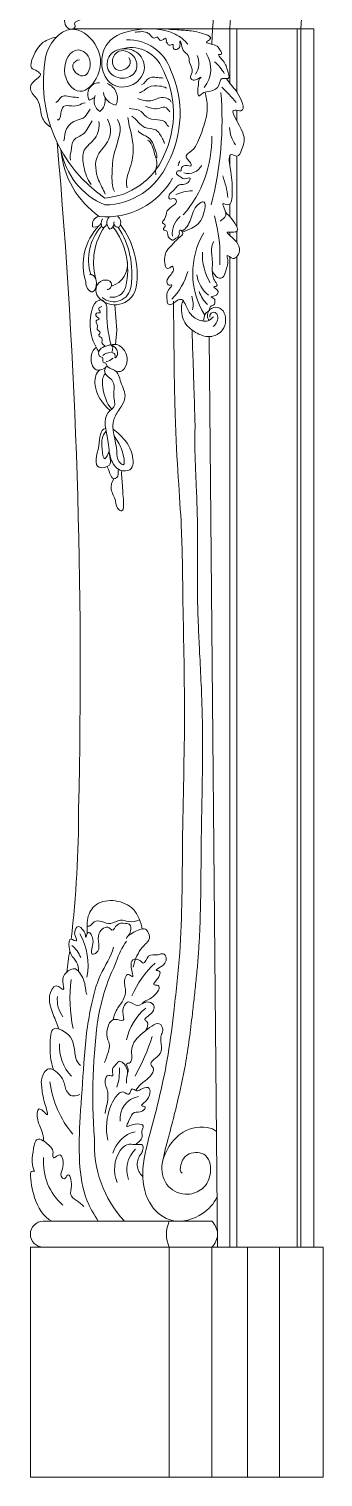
# Model space of a CAD drawing. Header units: millimetres. Extents: x 1778 to 4162, y -1209 to 580.
# Drawn here: x 1823 to 1996, y -1209 to -357 of the extents above; entities that cross this region are included whole.
import ezdxf

# ---------------------------------------------------------------- set-up
doc = ezdxf.new("R2010")
doc.units = ezdxf.units.MM
doc.layers.add('ceco.net 173', color=7, linetype='Continuous')

msp = doc.modelspace()

# ---------------------------------------------------------------- linework, layer by layer
at = {"layer": 'ceco.net 173', "lineweight": 5}
for p, q in [((1990.78, -357.43), (1848.93, -357.43)), ((1941.42, -357.43), (1941.42, -389.37)), ((1945.45, -357.43), (1945.45, -394.33)), ((1980.98, -357.43), (1980.98, -1073.65)), ((1983.16, -357.43), (1983.16, -1073.65)), ((1990.78, -357.43), (1990.78, -1073.65)), ((1945.45, -405.21), (1945.45, -411.37)), ((1941.42, -431.77), (1941.42, -437.64)), ((1945.45, -432.19), (1945.45, -473.61)), ((1941.42, -460.3), (1941.42, -467.85)), ((1945.45, -476.48), (1945.45, -482.85)), ((1941.42, -476.84), (1941.42, -478.83)), ((1941.42, -491.45), (1941.42, -1073.65)), ((1945.45, -491.44), (1945.45, -1073.65)), ((1873.87, -519.58), (1875.05, -534.57)), ((1875.05, -534.57), (1874.19, -542.89)), ((1929.22, -538.31), (1934.12, -1073.65)), ((1831.74, -1058.39), (1930.85, -1058.39)), ((1824.11, -1208.78), (1824.11, -1073.65)), ((1824.11, -1073.65), (1996.23, -1073.65)), ((1905.78, -1073.65), (1905.78, -1208.78)), ((1930.85, -1073.65), (1930.85, -1208.78)), ((1951.87, -1208.78), (1951.87, -1073.65)), ((1970.53, -1208.78), (1970.53, -1073.65)), ((1996.23, -1073.65), (1996.23, -1208.78)), ((1824.11, -1208.78), (1996.23, -1208.78))]:
    msp.add_line(p, q, dxfattribs=at)
for centre, radius, start, end in [((2274.07, -377.37), 343.39, 154.68177, 178.17655), ((2268.08, -375.21), 327.14, 154.57525, 176.88472), ((2229.21, -370.18), 246.39, 165.52188, 177.0328), ((1842.4, -381.67), 19.62, 99.12263, 123.22051), ((1881.41, -390.57), 26.85, 19.09411, 91.65811), ((1914.37, -388.48), 82.64, 169.98026, 235.78542), ((1883.3, -388.21), 19.82, 26.42094, 107.23063), ((1912.3, -377.7), 10.93, 325.07029, 25.50641), ((1913.09, -380.92), 17.13, 320.45296, 32.99959), ((1850.94, -407.23), 57.33, 333.89337, 29.05047), ((1849.91, -407.12), 62.26, 332.04039, 24.00846), ((1913.92, -397.68), 28, 29.95674, 48.43609), ((1864.52, -395.8), 6.68, 88.52003, 211.1816), ((1865.84, -398.32), 9.48, 335.52754, 68.52741), ((1853.18, -384.39), 15.9, 290.7312, 303.14737), ((1869.27, -399.7), 7.67, 156.4165, 235.79003), ((1859.59, -399.31), 8.61, 308.58654, 11.30009), ((1876.1, -393.2), 9.19, 190.23127, 259.81544), ((1736.39, -410.53), 200.44, 345.47378, 4.50626), ((1884.92, -448.06), 76.54, 38.1929, 47.44839), ((1958.09, -415.15), 16.81, 180.6868, 217.92223), ((-1704.02, -734.42), 3557.45, 358.68635, 5.00162), ((1862.15, -421.75), 68.67, 319.06741, 1.08145), ((1884.91, -420.86), 43.49, 190.23128, 246.97586), ((1895.08, -424.09), 53.15, 184.84336, 235.07128), ((1864.7, -415.63), 41.31, 274.45013, 335.94805), ((1867.6, -420.29), 40.59, 270.4234, 336.7572), ((1868.83, -423.19), 44.68, 340.90358, 344.67276), ((1916.75, -433.01), 9.37, 255.78821, 329.97811), ((1868.83, -423.19), 44.68, 264.63314, 330.65699), ((1891.57, -461.51), 48.95, 5.86016, 21.15231), ((1920.07, -477.04), 24.55, 91.58854, 115.22277), ((1865.79, -472.48), 5.2, 105.80413, 193.18514), ((1874.22, -471.39), 5.08, 140.39128, 227.32861), ((1872.47, -471.18), 4.76, 327.81638, 53.18335), ((1921.16, -477.79), 13.57, 131.74122, 185.7549), ((1847.83, -491.08), 87.81, 356.71234, 15.77191), ((1888.74, -496.3), 33.57, 136.64864, 197.1635), ((1887.14, -493.09), 28.85, 136.7542, 197.52274), ((1862.11, -469.86), 4.05, 250.13033, 334.55696), ((1898.38, -494.67), 37.12, 145.81863, 194.2243), ((1870.15, -471.6), 4.39, 145.32031, 216.22237), ((1866.14, -471.16), 3.07, 278.99947, 349.20274), ((1870.11, -472.06), 3.14, 282.18018, 9.0342), ((1840.27, -499.06), 41.08, 346.26973, 37.87416), ((1875.56, -471.57), 2.35, 159.34239, 293.64185), ((1832.68, -501.37), 51.15, 351.83685, 32.4843), ((1838.59, -501.91), 48.36, 351.38638, 37.36022), ((1965.94, -501.03), 46.35, 149.14897, 212.00666), ((1868.11, -496.03), 13.11, 286.12385, 10.72872), ((1956.79, -490.21), 31.51, 177.12989, 211.35523), ((1879.73, -489.4), 38.49, 315.66002, 344.01679), ((1940.88, -499.31), 19.02, 188.27706, 230.71466), ((1873.87, -506.84), 12.75, 230.1944, 349.50997), ((1873.21, -507.68), 10.14, 227.97936, 354.61549), ((1872.22, -507.04), 8.16, 259.65214, 347.45849), ((1866.72, -522.55), 6.01, 99.67066, 159.07825), ((1864.06, -521.36), 5.01, 356.04495, 70.84766), ((1902.91, -519.44), 16.89, 349.65989, 16.92394), ((1940.05, -506.6), 17.41, 197.63346, 227.17021), ((1888.27, -530.68), 29.04, 159.28786, 214.55825), ((1949.43, -523.35), 80.39, 178.82484, 194.36075), ((1931.92, -526.29), 2.3, 7.25456, 194.50833), ((1927.94, -527.13), 6.36, 305.68128, 10.19329), ((1872.09, -556.61), 9.07, 95.02739, 126.51841), ((1867.43, -545.58), 7.52, 280.03501, 314.99119), ((1207.66, -817.04), 644.84, 353.27566, 0.09437), ((1821.17, -907.66), 36.91, 348.77705, 29.6242), ((1207.66, -817.04), 644.84, 351.53181, 352.6788), ((1837.18, -910.14), 17.92, 22.29162, 51.08463), ((1935.66, -948.03), 56.35, 132.6979, 156.85789), ((1935.17, -927.23), 87.8, 172.78648, 191.7264), ((1856.15, -928.41), 16.19, 172.1781, 217.4386), ((1913.39, -958.68), 33.4, 129.99177, 168.03964), ((2186.83, -984.12), 325.99, 171.63764, 184.50514), ((1767.13, -907.18), 135.58, 330.94528, 341.64538), ((1866.16, -955.66), 24.97, 176.21939, 224.3238), ((1844.04, -969.9), 32.47, 342.59546, 3.14921), ((1874.04, -971), 7.23, 338.8308, 42.36251), ((1895.11, -968.59), 60.05, 187.52397, 219.94784), ((1890.02, -998.04), 13.21, 100.35995, 186.78737), ((1820.33, -1029), 21.19, 39.1389, 60.66298), ((1928.14, -1013.27), 66.39, 176.93603, 222.81127), ((1889.79, -1023.05), 17.76, 102.94752, 165.00294), ((1841.39, -1022.25), 16.29, 166.30815, 203.92961), ((1864.97, -1023.81), 33.17, 175.07409, 229.20225), ((1893.78, -1027.94), 20.19, 146.27081, 202.30483), ((1897.3, -1028.08), 16.52, 133.2396, 200.66263), ((1896.38, -1024.87), 9.42, 137.49771, 229.35046), ((1825.73, -1030.51), 1.63, 68.54888, 172.09754), ((1826.39, -1028.88), 0.126, 236.6316, 34.24379), ((1831.74, -1066.02), 7.63, 90, 270), ((1922.67, -1066.02), 18.53, 155.68621, 204.31379), ((1923.66, -1066.02), 10.48, 313.27679, 46.72321)]:
    msp.add_arc(centre, radius, start, end, dxfattribs=at)
for points, knots in [([(1850.89, -285.16), (1851.92, -285.73), (1855.93, -287.7), (1856.14, -293.77), (1853.38, -298.69), (1859.25, -300.86), (1855.09, -303.01), (1856.31, -307.77), (1863.83, -310.46), (1859.39, -314.08), (1855.36, -313.77), (1864.04, -317.66), (1863.14, -322.31), (1862.94, -326.54), (1859.54, -327.31), (1863.61, -330.88), (1856.4, -331.91), (1862.79, -336.17), (1855.58, -337.1), (1857.89, -341.71), (1854.48, -344.49), (1856.27, -348.15), (1855.05, -352.46), (1849.13, -352.94), (1851.09, -356.15), (1847.99, -358.52), (1844.48, -355.82), (1843.63, -349.23), (1849.75, -343.19), (1852.36, -335.5), (1852.59, -330.8), (1852.43, -329.09)], [109.698321, 109.698321, 109.698321, 109.698321, 112.994176, 121.175899, 122.663954, 126.994983, 129.302624, 131.248719, 138.916901, 142.019861, 143.051588, 148.107767, 153.827836, 156.694739, 158.154219, 160.763169, 164.272078, 167.393091, 171.320252, 174.252421, 177.944133, 180.809899, 184.137441, 188.902689, 190.013442, 192.704645, 196.036923, 200.004723, 209.511743, 217.34284, 221.983617, 221.983617, 221.983617, 221.983617]), ([(1831.65, -365.25), (1826.93, -369.23), (1821.85, -381.27), (1827.51, -381.39), (1831.34, -384.83), (1825.81, -387.6), (1822.5, -393.59), (1830.72, -399.7), (1829.39, -409.37), (1834.11, -413.97), (1836.19, -415.26)], [8.100511, 8.100511, 8.100511, 8.100511, 19.558835, 24.074651, 26.656434, 30.948, 36.166809, 43.105908, 53.516444, 59.828827, 59.828827, 59.828827, 59.828827]), ([(1905.29, -357.64), (1908.79, -357.74), (1915.79, -358.32), (1921.29, -358.68), (1932.93, -362.22), (1925.41, -365.69), (1933.52, -366.56), (1935.2, -368.87), (1937.41, -372.86), (1933.38, -371.87), (1938.89, -377.26), (1939.29, -379.78), (1942.21, -387.76), (1935.78, -385.42), (1935.54, -391.72), (1930.26, -394.49), (1925.9, -394.08), (1923.02, -397.77), (1922.1, -393.5), (1923.4, -390.75), (1922.59, -387.34), (1925.74, -384.8), (1921.8, -387.46), (1919.77, -387.71), (1917.41, -386.05), (1920.68, -381.94), (1917.12, -377.88), (1917.78, -372.6), (1912.83, -370.12), (1913.47, -366.71), (1911.77, -363.75), (1912.5, -367.53), (1911.25, -369.06), (1908.99, -369.98), (1907.74, -368.21), (1908.55, -366.21), (1906.56, -366.9), (1905, -367.05), (1904.99, -365.76), (1903.84, -365.55), (1904.34, -364.2), (1903.52, -362.25), (1901.98, -364.38), (1899.67, -364.17), (1899.06, -361.67), (1896.45, -363.68), (1894.87, -360.9), (1892.36, -359.11), (1889.07, -358.85), (1886.79, -359.25), (1885.82, -359.32)], [19.69051, 19.69051, 19.69051, 19.69051, 27.069253, 35.008358, 41.806593, 44.124231, 49.315405, 52.53127, 55.104231, 56.404162, 59.617661, 66.001626, 70.460567, 73.712208, 77.58534, 83.175032, 87.937427, 89.951877, 91.903363, 96.039242, 99.331296, 100.556395, 103.947039, 105.143559, 106.767999, 110.208051, 115.486651, 119.350183, 123.255845, 127.716943, 128.348224, 130.731966, 132.625798, 134.412282, 136.214188, 137.194349, 138.822858, 139.911549, 140.87982, 141.364203, 142.559766, 143.867818, 145.520988, 147.482876, 148.955511, 150.637136, 153.496222, 155.510652, 159.256913, 161.902942, 161.902942, 161.902942, 161.902942]), ([(1893, -422.84), (1895.53, -423.54), (1896.95, -431), (1899.24, -436.52), (1897.35, -440.47), (1897.97, -442.46), (1897.9, -443.18)], [1.068097, 1.068097, 1.068097, 1.068097, 9.306079, 14.744961, 18.175829, 20.167842, 20.167842, 20.167842, 20.167842]), ([(1933.85, -1044.15), (1932.06, -1048.04), (1924.71, -1056), (1908.06, -1060.94), (1892.59, -1049.01), (1888.52, -1028.76), (1896.68, -999.26), (1904.68, -967.41), (1908.91, -931.58), (1913.58, -890.13), (1913.18, -831.93), (1915.5, -761.91), (1913.73, -700.08), (1913.4, -645.33), (1909.4, -606.31), (1908.68, -558.31), (1908.28, -517.54)], [0.612919, 0.612919, 0.612919, 0.612919, 12.302374, 28.958229, 42.379097, 60.356725, 81.723639, 125.329935, 149.926918, 180.003286, 239.054616, 308.387013, 370.992636, 407.902449, 457.696849, 477.347883, 477.347883, 477.347883, 477.347883]), ([(1914.1, -517.18), (1913.03, -518.86), (1912.68, -523.13), (1914.15, -530.37), (1920.7, -536.11), (1929.46, -539.58), (1937.59, -535.63), (1939.42, -528.79), (1938.27, -523.04), (1933.06, -519.9), (1928.42, -522.82), (1928.02, -526.51), (1928.83, -528.21), (1929.24, -528.77)], [0, 0, 0, 0, 5.41282, 10.901396, 19.758226, 27.755693, 35.436814, 40.865127, 46.024871, 50.421254, 55.12627, 58.060869, 59.879907, 59.879907, 59.879907, 59.879907]), ([(1901.5, -1026.13), (1901.75, -1023.88), (1902.18, -1021.54), (1903.31, -1016.54), (1904.01, -1013.89), (1905, -1010.21), (1905.25, -1009.28), (1905.74, -1007.44), (1905.99, -1006.52), (1906.72, -1003.75), (1907.2, -1001.9), (1908.64, -996.35), (1909.57, -992.63), (1912.25, -981.4), (1913.89, -973.84), (1915.7, -963.7), (1916.11, -961.2), (1916.88, -956.22), (1917.23, -953.74), (1918.23, -946.32), (1918.82, -941.41), (1919.57, -934.89), (1919.76, -933.25), (1920.14, -929.95), (1920.33, -928.29), (1920.89, -923.32), (1921.24, -920), (1921.93, -913.25), (1922.25, -909.84), (1922.82, -902.94), (1923.07, -899.46), (1923.48, -892.51), (1923.65, -889.05), (1924.06, -878.68), (1924.21, -871.79), (1924.39, -859.26), (1924.44, -853.6), (1924.51, -844.62), (1924.54, -841.28), (1924.61, -835.37), (1924.64, -832.78), (1924.72, -827.59), (1924.77, -825), (1924.9, -817.21), (1925, -812), (1925.28, -796.34), (1925.42, -785.85), (1925.37, -771.51), (1925.33, -767.71), (1925.2, -760.75), (1925.11, -757.6), (1924.91, -751.33), (1924.79, -748.2), (1924.39, -738.84), (1924.07, -732.63), (1923.52, -721.65), (1923.28, -716.86), (1922.91, -708.35), (1922.76, -704.61), (1922.56, -697.92), (1922.48, -694.96), (1922.41, -690.09), (1922.39, -688.18), (1922.37, -684.35), (1922.36, -682.43), (1922.38, -676.64), (1922.41, -672.75), (1922.45, -665.47), (1922.47, -662.08), (1922.47, -656.31), (1922.46, -653.94), (1922.42, -649.81), (1922.39, -648.06), (1922.32, -644.58), (1922.27, -642.84), (1922.12, -637.64), (1922, -634.18), (1921.73, -627.42), (1921.59, -624.12), (1921.35, -618.34), (1921.25, -615.87), (1921.06, -610.97), (1920.98, -608.54), (1920.81, -601.31), (1920.79, -596.58), (1920.99, -591.51), (1921.01, -591.08), (1919.23, -534.45)], [65.256943, 65.256943, 65.256943, 65.256943, 72.851381, 72.851381, 80.695151, 80.695151, 83.262959, 83.262959, 85.830767, 85.830767, 90.966384, 90.966384, 101.237617, 101.237617, 121.780083, 121.780083, 128.429326, 128.429326, 135.078569, 135.078569, 148.377056, 148.377056, 152.88519, 152.88519, 157.393324, 157.393324, 166.409592, 166.409592, 175.594803, 175.594803, 184.862225, 184.862225, 194.129647, 194.129647, 212.664491, 212.664491, 228.017582, 228.017582, 237.139016, 237.139016, 244.237578, 244.237578, 251.33614, 251.33614, 265.533264, 265.533264, 293.927511, 293.927511, 304.167703, 304.167703, 312.605766, 312.605766, 321.043829, 321.043829, 337.919955, 337.919955, 351.051603, 351.051603, 361.375728, 361.375728, 369.603984, 369.603984, 374.923419, 374.923419, 380.242855, 380.242855, 390.881726, 390.881726, 400.056196, 400.056196, 406.422296, 406.422296, 411.087041, 411.087041, 415.751786, 415.751786, 425.081276, 425.081276, 434.073082, 434.073082, 440.836792, 440.836792, 447.600502, 447.600502, 461.127923, 461.127923, 462.376275, 462.376275, 462.376275, 462.376275]), ([(1871.55, -543.29), (1872.61, -542.82), (1876.15, -542.62), (1880.72, -547.2), (1881.66, -553.83), (1877.44, -560.37), (1872.39, -557.39), (1868.82, -556.01), (1868.61, -553.55), (1865.81, -553.89), (1867.56, -550.34), (1864.38, -550.31), (1863.77, -547), (1865.33, -545.87), (1865.76, -545.19)], [0.041093, 0.041093, 0.041093, 0.041093, 2.924462, 8.924209, 15.530384, 20.53344, 25.724711, 29.11175, 29.995888, 31.526324, 34.029084, 35.418637, 38.19273, 40.390442, 40.390442, 40.390442, 40.390442]), ([(1873.76, -550.53), (1873.84, -550.64), (1874.21, -550.92), (1875.56, -548.97), (1875.37, -546.68), (1873.93, -544.37), (1872.54, -543.57), (1871.76, -543.3), (1871.55, -543.29)], [1.812154, 1.812154, 1.812154, 1.812154, 2.299177, 3.79618, 6.243417, 8.875367, 10.572822, 10.846045, 10.846045, 10.846045, 10.846045]), ([(1869.2, -555.67), (1868.12, -556.37), (1866.71, -560.64), (1875.28, -564.16), (1872.27, -572.38), (1874.55, -579.48), (1865.35, -584.8), (1870.57, -597.84), (1870.14, -609.37), (1875.3, -617.41), (1885.12, -617.58), (1884.47, -604.71), (1878.79, -597.76), (1874.08, -593.72), (1872.72, -592.64)], [0, 0, 0, 0, 3.508392, 9.059559, 19.485999, 22.482185, 27.825313, 42.567853, 52.726735, 60.520348, 65.702213, 74.086329, 86.357814, 91.117223, 91.117223, 91.117223, 91.117223]), ([(1868.13, -560.09), (1866.3, -562.03), (1866.4, -569.26), (1868.82, -577.66), (1871.96, -580.96)], [0, 0, 0, 0, 7.297806, 18.265515, 18.265515, 18.265515, 18.265515]), ([(1873.48, -558.07), (1875.87, -559.29), (1877.01, -565.87), (1881.13, -573.1), (1877.18, -580.42), (1870.01, -589.45), (1875.66, -601.56), (1874.72, -611.02), (1879.97, -615.19), (1878.63, -606), (1876.67, -601.64), (1874.24, -597.88), (1873.39, -596.58)], [0, 0, 0, 0, 7.303845, 15.749688, 21.372135, 28.474258, 46.153604, 51.784317, 54.483919, 59.0346, 67.074962, 71.23376, 71.23376, 71.23376, 71.23376]), ([(1857.56, -889.32), (1857.57, -885.51), (1857.1, -880.22), (1861.33, -871.48), (1872.27, -868.7), (1883.69, -872.58), (1887.7, -879.25), (1889.04, -882.96), (1889.78, -885.64), (1889.77, -886.5)], [0, 0, 0, 0, 5.675029, 14.176216, 23.910346, 33.474358, 40.060821, 44.790907, 45.064603, 45.064603, 45.064603, 45.064603]), ([(1852.51, -911.5), (1852.56, -909.62), (1851.76, -905.81), (1847.7, -901.89), (1846.89, -897.77), (1846.43, -890.54), (1851.78, -894.7), (1850.62, -890.9), (1849.54, -888.65), (1852.03, -883.61), (1855.48, -887.5), (1856.6, -889.31), (1856.64, -892.56), (1857.06, -889.52), (1858.9, -887.96), (1860.83, -891.56), (1861.53, -894.87), (1858.75, -902.39), (1867.03, -899.24), (1860.63, -890.38), (1869.44, -883.8), (1872.65, -888.57), (1874.99, -882.7), (1879.12, -883.25), (1883.13, -883.62), (1883.32, -887.16), (1882.53, -889.88), (1880.86, -891.36), (1880.73, -892.19)], [1.369574, 1.369574, 1.369574, 1.369574, 6.432438, 11.399557, 15.497957, 19.855811, 22.855671, 24.194491, 27.807163, 31.083886, 34.645321, 37.560458, 38.712629, 40.528215, 42.158396, 44.26627, 48.813005, 54.27022, 56.389775, 66.978549, 73.11588, 75.02836, 78.83738, 83.46144, 85.90386, 88.328641, 91.503474, 93.80588, 93.80588, 93.80588, 93.80588]), ([(1864.31, -936.71), (1865.6, -931.53), (1867.93, -920.81), (1874.31, -907.01), (1877.85, -897.24), (1880.74, -893.78)], [114.12988, 114.12988, 114.12988, 114.12988, 128.257606, 143.560364, 155.867696, 155.867696, 155.867696, 155.867696]), ([(1889.88, -930.52), (1891.4, -928.46), (1895.95, -928.43), (1902.01, -919.4), (1894.38, -919.78), (1900.31, -915.4), (1900.62, -911), (1895.61, -911), (1905.64, -907.98), (1903.41, -899.88), (1898.35, -902.51), (1893.07, -900.45), (1891.24, -908.42), (1888.26, -904.24), (1883.53, -904.01), (1882.93, -908.89), (1885.37, -916.53), (1881.68, -912.26), (1878.56, -916.3), (1880.69, -922.46), (1879.16, -928.3), (1875.36, -932.7), (1873.02, -937.8), (1873.02, -940.07)], [0, 0, 0, 0, 6.970188, 13.462593, 15.468809, 21.440694, 23.589156, 25.10951, 30.956682, 36.13094, 38.97771, 44.155957, 48.82801, 51.196594, 54.861719, 58.854906, 63.898602, 66.044776, 68.62017, 74.091707, 79.943688, 85.343188, 91.55242, 91.55242, 91.55242, 91.55242]), ([(1891.76, -946.48), (1892.13, -945.93), (1893.18, -944.13), (1893.56, -941.19), (1890.04, -939.7), (1896.18, -936.61), (1898.02, -930.97), (1891.71, -928.31), (1887.29, -933.39), (1881.22, -927.13), (1877.32, -934.46), (1880.34, -941.98), (1871.02, -937.2), (1867.95, -949.8), (1871.34, -953.77), (1870.25, -958.26), (1867.75, -965.09)], [5.528702, 5.528702, 5.528702, 5.528702, 7.236204, 10.769488, 11.644455, 16.180375, 21.312377, 25.157353, 30.632452, 35.485049, 41.819895, 46.147593, 50.504301, 58.572578, 65.243791, 72.462652, 72.462652, 72.462652, 72.462652]), ([(1837.8, -969.43), (1837.29, -967.72), (1835.64, -962.95), (1835.84, -955.68), (1835.69, -942.94), (1847.49, -948.04), (1850.11, -954.05), (1850.65, -964.09), (1853.61, -966.78)], [1.123939, 1.123939, 1.123939, 1.123939, 5.932651, 14.523436, 23.647358, 29.251813, 41.169095, 46.262114, 46.262114, 46.262114, 46.262114]), ([(1886.14, -981.55), (1886.75, -980.05), (1889.61, -977.06), (1894, -974.39), (1897.66, -969.1), (1892.76, -964.93), (1901.86, -961.06), (1901.06, -954.36), (1900.38, -949.69), (1902.53, -946.24), (1900.17, -939.59), (1889.23, -948.57), (1882.17, -954.26), (1884.29, -964.71), (1882.17, -965.42)], [0, 0, 0, 0, 4.412162, 10.545525, 15.56017, 17.360652, 25.261381, 30.412705, 34.934497, 37.65837, 41.063225, 49.92123, 63.201339, 69.564554, 69.564554, 69.564554, 69.564554]), ([(1831.96, -1011.29), (1831.87, -1010), (1831.07, -1003.8), (1828.16, -1001.43), (1827.74, -990.46), (1832.09, -993.79), (1835.38, -997.8), (1831.26, -985.6), (1830.85, -979.64), (1830.18, -974.4), (1834.25, -966.65), (1841.26, -971.72), (1844.33, -976.47), (1844.75, -982.45), (1848.67, -985.38), (1853.25, -983.97)], [56.114804, 56.114804, 56.114804, 56.114804, 58.680611, 66.825151, 72.715752, 76.245193, 77.901201, 84.955984, 93.524817, 97.638373, 103.551344, 108.286577, 114.549175, 120.256548, 123.081105, 123.081105, 123.081105, 123.081105]), ([(1879.38, -966.12), (1878.39, -965.4), (1876.88, -963.22), (1874.04, -966.9), (1871.49, -969.01), (1873.45, -973.73), (1869.25, -971.68), (1867.1, -976.99), (1869.57, -980.54), (1869.78, -985.68), (1869.53, -988.45), (1868.45, -992.49), (1868.1, -995.04)], [73.274256, 73.274256, 73.274256, 73.274256, 76.226188, 78.966607, 83.109192, 85.487536, 87.653252, 91.058722, 96.804517, 99.182859, 104.785427, 108.66724, 108.66724, 108.66724, 108.66724]), ([(1880.98, -973.04), (1880.9, -973.23), (1880.43, -974.53), (1880.9, -976.07), (1880.6, -977.25)], [8.289721, 8.289721, 8.289721, 8.289721, 8.845519, 12.163229, 12.163229, 12.163229, 12.163229]), ([(1913.45, -1030.13), (1911.91, -1029.6), (1912.56, -1023.84), (1916.09, -1017.98), (1928.25, -1016.98), (1931.59, -1029.89), (1926.43, -1039.76), (1915.71, -1043.96), (1903.8, -1039.21), (1900.13, -1026.31), (1904.51, -1015.27), (1912.83, -1004.97), (1924.21, -1001.82), (1932.28, -1004.27), (1933.49, -1005.65)], [0, 0, 0, 0, 4.456453, 10.86965, 19.573486, 29.806417, 39.757088, 47.960853, 59.038486, 70.318515, 80.461442, 90.569088, 105.418477, 110.555658, 110.555658, 110.555658, 110.555658]), ([(1825.57, -1018.39), (1825.66, -1018.07), (1825.88, -1016.15), (1826.14, -1013.95), (1827.82, -1009.17), (1830.71, -1010.53)], [43.680181, 43.680181, 43.680181, 43.680181, 44.53376, 46.872598, 48.694841, 48.694841, 48.694841, 48.694841]), ([(1889.44, -1018.51), (1889.89, -1017.82), (1890.35, -1016.32), (1890.65, -1012.75), (1886.12, -1013.73), (1881.71, -1012.33), (1878.43, -1014.83), (1876.99, -1016.73)], [0, 0, 0, 0, 2.24018, 4.593548, 7.433805, 11.712763, 17.506098, 17.506098, 17.506098, 17.506098]), ([(1836.8, -1058.39), (1831.71, -1055.75), (1825.89, -1045.58), (1824.33, -1034.87), (1824.15, -1030.1)], [0, 0, 0, 0, 15.644847, 28.712567, 28.712567, 28.712567, 28.712567])]:
    msp.add_open_spline(points, degree=3, knots=knots, dxfattribs=at)
for points, start_tangent, end_tangent in [([(1832.99, -374.1), (1848.33, -357.59), (1862.06, -366.2), (1863.73, -384.67), (1853.32, -394.09), (1844.19, -381.92), (1852.15, -369.75), (1859.12, -375.84), (1854.9, -385.06), (1849.1, -378.58), (1852.93, -375.64)], (0.170297, 0.985393), (0.999476, -0.032369)), ([(1881.99, -374.21), (1882.8, -377.74), (1880.23, -380.94), (1874.46, -381.1), (1872.38, -376.14), (1876.22, -370.53), (1885.49, -374.39), (1885.84, -382.54), (1878.31, -386.38), (1869.81, -381.42), (1871.61, -372.05), (1876.97, -369.36), (1885.38, -370.4), (1891.13, -378.67), (1886.1, -389.09), (1872.88, -390.29), (1866.59, -381.25), (1869.79, -365.5), (1886.63, -358), (1909.27, -360.47), (1916.67, -366.46)], (0.625899, -0.779904), (0.603231, -0.797566)), ([(1888, -394.99), (1893.77, -391.58), (1900.12, -390.99), (1904.12, -392.17)], (0.989062, 0.147501), (0.837474, -0.546478)), ([(1889.53, -390.29), (1894, -386.29), (1900.83, -386.17), (1902.12, -386.29)], (0.941633, 0.33664), (0.959914, -0.280295)), ([(1939.51, -386.59), (1945.56, -394.48), (1947.92, -405.48), (1944.38, -405.09), (1949.1, -418.44), (1948.34, -428.45), (1945.56, -432.19), (1942.41, -431.21), (1941.63, -439.07), (1942.8, -453.46), (1940.05, -460.73), (1937.69, -460.14), (1939.01, -466.99), (1935.75, -470.46)], (0.463615, -0.886037), (-0.601359, -0.798979)), ([(1839.03, -400.64), (1842.56, -397.23), (1850.09, -397.59), (1852.56, -397.94)], (0.958115, 0.286383), (0.871427, -0.490525)), ([(1887.24, -398.38), (1894.97, -399.65), (1902.27, -397.75), (1906.93, -400.52)], (0.955298, -0.295643), (0.170943, -0.985281)), ([(1926.8, -394.52), (1928.14, -403.16), (1924.13, -420.09), (1917.88, -429.94), (1915.8, -432.02), (1916.69, -434.25), (1918.33, -436.18), (1918.62, -437.81), (1915.35, -437.66), (1912.83, -440.04), (1912.68, -440.93), (1910.75, -440.78), (1910.15, -442.56), (1911.64, -443.9), (1914.76, -445.53), (1918.03, -445.09), (1916.99, -447.61), (1911.04, -449.39), (1908.96, -451.77), (1905.55, -455.92), (1905.84, -457.26), (1909.11, -457.26), (1909.86, -458.15), (1904.65, -464.28), (1903.01, -469.18), (1901.82, -471.41), (1903.46, -472.75), (1902.42, -475.27), (1904.55, -476.79)], (0.226077, -0.974109), (-0.119207, -0.992869)), ([(1856.4, -400.83), (1852.04, -402.51), (1842.98, -403.85), (1839.96, -410.89)], (-0.999989, 0.004774), (-0.970512, 0.241052)), ([(1843.85, -423.17), (1845.45, -416.12), (1851.54, -411), (1856.14, -409.18), (1859.34, -404.59)], (0.167793, 0.985822), (0.752841, 0.658203)), ([(1882.27, -403.9), (1887.99, -405.17), (1892.33, -409.09), (1899.1, -410.89), (1903.86, -412.68), (1905.45, -414.8)], (0.839772, -0.54294), (0.938056, -0.346483)), ([(1883.82, -408.63), (1891.51, -415.29), (1897.83, -416.83), (1901.77, -421.95), (1902.91, -424.75)], (0.829084, -0.559124), (0.133729, -0.991018)), ([(1891.83, -402.98), (1899.08, -404.23), (1903.25, -403.4), (1906.16, -406.23)], (0.968385, -0.249459), (0.611759, -0.791044)), ([(1860.52, -411.53), (1855.5, -418.9), (1849.73, -422.85), (1848.02, -429.25), (1847.7, -434.49)], (-0.644468, -0.764631), (0.228436, -0.973559)), ([(1864.37, -411.88), (1862.08, -421.77), (1855.84, -428.77), (1855.53, -438.36), (1859.88, -448.82)], (0.135319, -0.990802), (0.595297, -0.803505)), ([(1869.42, -410.54), (1870.13, -422.57), (1863.76, -431.76), (1864.24, -446.26), (1868.07, -454.47)], (0.553288, -0.83299), (0.341395, -0.93992)), ([(1875.34, -410.66), (1873.58, -429.93), (1872.13, -442.57), (1873.56, -452.93)], (0.566843, -0.823826), (0.433025, -0.901382)), ([(1881.43, -409.52), (1884.34, -424.37), (1883.65, -436.16), (1881.6, -442.47), (1881.09, -450.84)], (0.141533, -0.989934), (0.319451, -0.947603)), ([(1887.44, -417.27), (1894.42, -422.06), (1896.94, -426.77), (1898.54, -433.24)], (0.531726, -0.846916), (-0.041603, -0.999134)), ([(1913.2, -476.4), (1918.23, -469.64), (1922.85, -460.58), (1925.71, -458.99), (1925.55, -467.42), (1919.03, -474.57), (1913.51, -476.96)], (0.858559, 0.512715), (-0.926785, -0.375593)), ([(1931.09, -499.51), (1932.74, -502.24), (1934.76, -503.84), (1937.2, -503.48), (1938.97, -499.64), (1940.17, -493.09), (1939.92, -490.69), (1943.16, -492.35), (1945.82, -491.02), (1944.24, -481.39), (1939.92, -476.91), (1944.99, -476.75), (1941.33, -467.76), (1938.72, -464.67)], (0.320891, -0.947116), (-0.447284, 0.894392)), ([(1931.72, -526.7), (1930.07, -528.3), (1923.41, -528.61), (1918.09, -524.73), (1914.65, -518.18), (1913.65, -516.74), (1911.1, -516.74), (1908.54, -518.52), (1906.77, -519.4), (1905.66, -519.51), (1904.44, -515.74), (1905.55, -510.64), (1907.21, -507.98), (1905.32, -507.87), (1904.55, -506.87), (1905.77, -502.99), (1908.1, -497.67), (1907.51, -496.95), (1906.1, -497.87), (1904.05, -497.87), (1903.29, -496.03), (1904.57, -487.64), (1907.62, -484.18), (1912.05, -479.76), (1913.71, -477.69), (1912.05, -475.75), (1911.7, -476.46), (1911.77, -477.8), (1910.83, -479.74), (1909.36, -480.78), (1908.05, -481.59), (1906.01, -480.48), (1905.07, -479.19), (1904.98, -478.25), (1904.55, -476.79)], (-0.703424, -0.710771), (0.039961, 0.999201)), ([(1929.69, -522.42), (1930.13, -520.55), (1932.1, -519.53), (1932.66, -517.68), (1932.27, -516.04), (1930.35, -514.98), (1931.14, -514.69), (1933.51, -513.91), (1934.52, -512.39), (1933, -510), (1931.99, -509.22), (1933.64, -508.59), (1932.84, -505.88), (1931.6, -503.27), (1931.1, -499.62), (1931.1, -492.92), (1930.64, -488.79), (1931.95, -482.37)], (-0.503325, 0.864097), (0.58728, 0.809384)), ([(1856.66, -506.2), (1857.76, -510.07), (1860.72, -512.02), (1862.96, -506.76), (1861.22, -502.43), (1858.84, -501.93)], (0.106685, -0.994293), (-0.882828, -0.469696)), ([(1865.71, -516.63), (1863.92, -514.82), (1862.77, -509.79), (1866.85, -505.19), (1871.67, -506.65), (1871.25, -509.58), (1869.26, -510.53)], (-0.84882, 0.528682), (-0.952205, 0.30546)), ([(1865.99, -520.5), (1864.57, -521.24), (1864.64, -522.8), (1865.24, -524.21), (1863.08, -524.55), (1862.54, -525.83), (1864.57, -527.79), (1862.81, -529.07), (1863.69, -532.1), (1863.35, -533.99), (1865.11, -535.88), (1864.3, -537.63), (1866.19, -539.25), (1866.32, -542.22), (1868.12, -544.02)], (-0.355918, -0.934517), (0.389746, -0.920922)), ([(1929.69, -522.42), (1928.96, -523.31), (1926.86, -525.09), (1926.31, -527.24), (1925.33, -529.11), (1924.71, -528.99)], (0.063736, -0.997967), (-0.908823, 0.417182)), ([(1869.2, -555.67), (1862.88, -557.79), (1860.1, -548.91), (1862.88, -544.78)], (-0.677406, -0.735609), (0.927665, 0.373414)), ([(1873.76, -550.53), (1873.9, -549.88), (1873.43, -548.26), (1872.12, -547.58), (1872.51, -545.67), (1871.54, -543.29), (1869.73, -543.52), (1865.76, -545.19)], (0.211805, 0.977312), (-0.795089, -0.606493)), ([(1864.97, -557.91), (1862.11, -565.63), (1871.02, -581.81)], (-0.853557, -0.520999), (0.738221, -0.674559)), ([(1870.48, -605.67), (1870.57, -613.88), (1864.57, -615.11), (1864.3, -602.58), (1868.38, -592.37)], (-0.020714, -0.999785), (0.985272, 0.170994)), ([(1870.48, -605.67), (1867.84, -610.07), (1866.34, -604.49), (1868.69, -593.95)], (-0.303932, -0.952694), (0.72607, 0.687621)), ([(1876.06, -616.29), (1875.58, -620.26), (1873.29, -621.87), (1870.73, -618.38), (1869.31, -614.77)], (-0.523437, -0.852064), (-0.470886, 0.882194)), ([(1877.97, -617.04), (1877.97, -621.87), (1878.68, -632.37), (1878.81, -638.82), (1878, -640.44)], (-0.221401, -0.975183), (-0.986871, -0.161511)), ([(1873.14, -621.86), (1871.68, -628.06), (1874.24, -634.92), (1876.52, -640.3), (1878, -640.44)], (-0.478072, -0.87832), (0.443725, 0.896163)), ([(1857.62, -884.9), (1861.62, -882.42), (1866.05, -882.17), (1871.24, -883.44), (1877.06, -881.29), (1881.74, -882.17), (1888.31, -881.1)], (0.919211, -0.393766), (0.912365, 0.409378)), ([(1881.65, -890.57), (1888.46, -886.86), (1891.76, -886.6), (1893.62, -889.03), (1893.88, -892.93), (1891.78, -895.39), (1885.74, -904.96), (1884.57, -909.05)], (0.838219, 0.545334), (-0.271814, -0.96235)), ([(1864.01, -1058.39), (1857.55, -1046.49), (1853.08, -1023.72), (1853.44, -997.03), (1855.63, -965.32), (1857.14, -947.9), (1859.7, -932.69), (1865.38, -913.56), (1873.1, -897.19)], (-0.529148, 0.84853), (0.26742, 0.96358)), ([(1840.79, -945.36), (1837.6, -936.88), (1836.75, -922.19), (1839.48, -920.04), (1843.5, -922.12), (1843.24, -917.58), (1845.19, -912.26), (1850.64, -910.05), (1853.63, -913.12), (1855.83, -917.67), (1857.24, -925.09)], (-0.340119, 0.940382), (0.305465, -0.952203)), ([(1882.17, -965.42), (1880.86, -965.76), (1881.31, -968.01), (1881.65, -969.63), (1881.27, -971)], (-0.9935, -0.113834), (-0.784365, -0.620299)), ([(1886.1, -1013.34), (1888.31, -1011.36), (1889.77, -1008.54), (1889.82, -1004.69), (1890.5, -1002.92), (1883.31, -1001.87), (1880.92, -1002.62), (1882.11, -999.18), (1885.4, -994.4), (1889.89, -993.65), (1891.54, -991.11), (1889.59, -990.51), (1891.84, -987.97), (1893.33, -979.85), (1888.84, -980.9), (1886.45, -981.65), (1883.91, -980.6), (1882.11, -983.74), (1879.12, -982.55), (1874.05, -985.72), (1871.22, -990.89), (1869.63, -1010.76)], (0.561988, 0.827146), (0.213205, -0.977008)), ([(1836.77, -1015.62), (1837.42, -1018.8), (1837.72, -1021.06), (1839.5, -1020.17), (1840.99, -1019.4), (1842.98, -1027.65), (1842.29, -1031.91), (1844, -1033.45), (1846.05, -1031.23), (1848.27, -1037.37), (1847.85, -1042.79), (1855.5, -1049.79)], (0.68298, -0.730437), (0.603755, -0.79717))]:
    msp.add_spline(points, degree=3, dxfattribs=dict(at, start_tangent=start_tangent, end_tangent=end_tangent))

doc.saveas('drawing.dxf')
